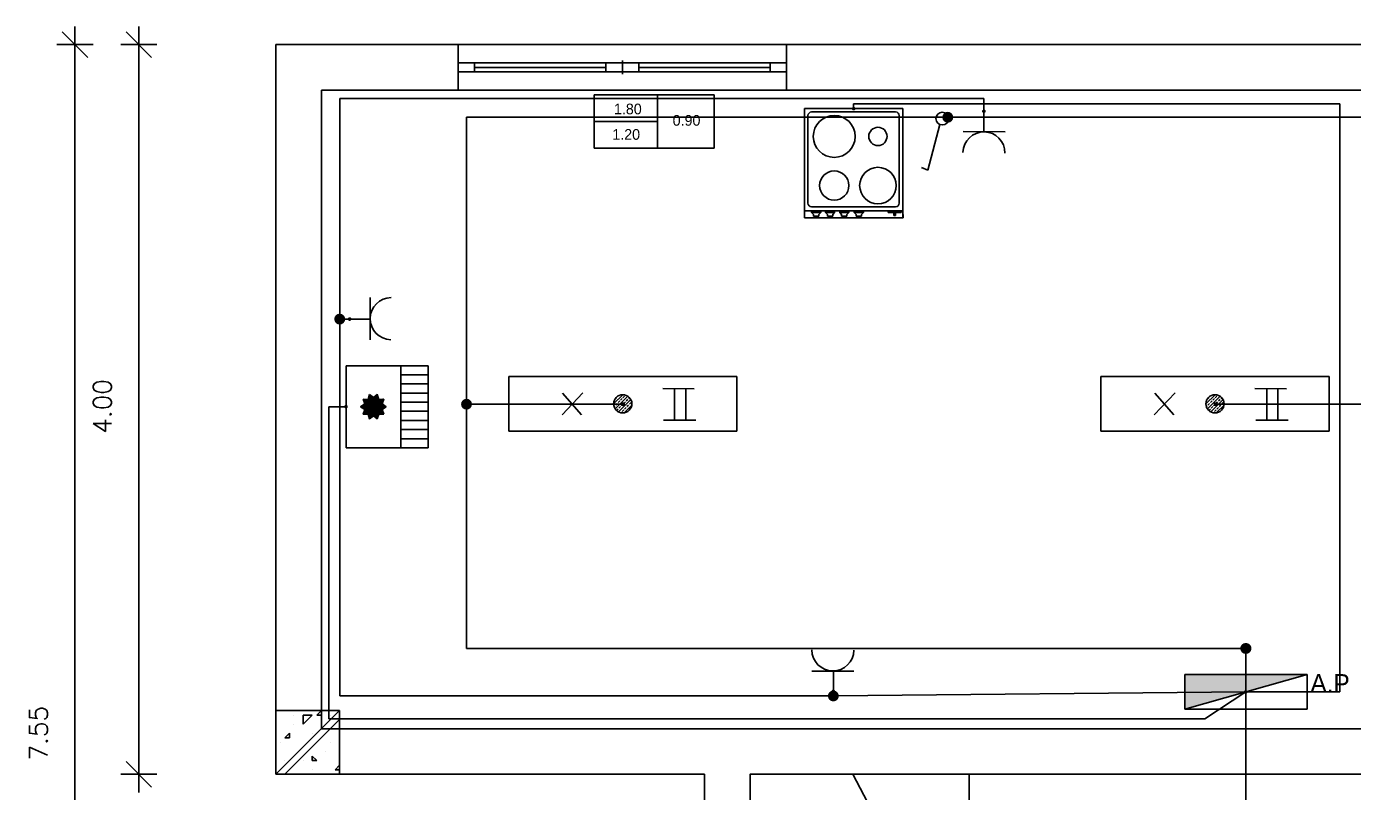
# Model space of a CAD drawing. Extents: x 48.6 to 60.5, y 8.2 to 22.6.
# Drawn here: x 48.59 to 55.86, y 12.79 to 16.98 of the extents above; entities that cross this region are included whole.
import ezdxf

# ---------------------------------------------------------------- set-up
doc = ezdxf.new("R2010")
doc.units = 0
doc.header["$MEASUREMENT"] = 0
doc.layers.get('0').update_dxf_attribs({"color": 9})
doc.layers.get('DEFPOINTS').update_dxf_attribs({"color": 9})
for name, color, linetype in [('BUILD_COLUMN_HATCHES', 9, 'Continuous'), ('BUILD_COLUMNS_2D', 9, 'Continuous'), ('BUILD_FL001_DIMENSIONS', 9, 'Continuous'), ('BUILD_FL001_OPEN_INFO', 9, 'Continuous'), ('BUILD_STAIRS_2D', 9, 'Continuous'), ('BUILD_WALLS_2D', 9, 'Continuous'), ('BUILD_WINDOWS_2D', 9, 'Continuous'), ('ENUMERATION', 7, 'Continuous'), ('HLEK-SYMBOL', 3, 'Continuous'), ('HLEK_FL001_NODES', 7, 'Continuous'), ('HLEK_FL001_PIPES1', 5, 'Continuous'), ('HLEK_FL001_SYMBOLS', 7, 'Continuous'), ('TELEIA', 1, 'Continuous'), ('TOUCH_POINTS', 1, 'Continuous')]:
    doc.layers.add(name, color=color, linetype=linetype)
doc.styles.get("Standard").update_dxf_attribs({"font": 'txt.shx'})
doc.styles.add('W4MS1', font='W4MS1.shx')
doc.styles.add('W4MS2', font='W4MS2.shx')
doc.dimstyles.new('AUTOBUILD_ORIENTATION', dxfattribs={"dimtxt": 0.1, "dimasz": 0.1, "dimexe": 0.1, "dimexo": 0.05, "dimgap": 0.2, "dimtad": 0, "dimzin": 0, "dimdsep": 46, "dimtxsty": 'Standard', "dimblk": '4MTICK', "dimblk1": '4MTICK', "dimblk2": '4MTICK', "dimsah": 1, "dimcen": 0.1, "dimse1": 1, "dimse2": 1, "dimadec": 0, "dimazin": 0, "dimtfac": 2, "dimtix": 1, "dimtmove": 2, "dimatfit": 3, "dimldrblk": '4MTICK', "dimfxl": 1, "dimtvp": 2, "dimtolj": 1, "dimtzin": 0, "dimarcsym": 0})

# ---------------------------------------------------------------- blocks, each defined once
blk = doc.blocks.new('4MTICK')
for p, q in [((0, -0.989833), (0, 0.989833)), ((-0.986855, 0), (0.992811, 0)), ((-0.699917, -0.699917), (0.699917, 0.699917))]:
    blk.add_line(p, q)
blk = doc.blocks.new('*D3')
at = {"color": 0, "linetype": 'ByBlock', "lineweight": -2}
for p, q in [((48.8554, 9.3353), (48.8554, 16.8853)), ((48.9554, 9.3353), (48.9554, 9.3353))]:
    blk.add_line(p, q, dxfattribs=at)
at = {"layer": 'DEFPOINTS', "color": 0, "linetype": 'ByBlock'}
for p in [(48.9554, 16.8853), (48.9554, 9.3353)]:
    blk.add_point(p, dxfattribs=at)
at = {"color": 0, "linetype": 'ByBlock', "lineweight": -2, "xscale": 0.1, "yscale": 0.1, "zscale": 0.1}
for p, rotation in [((48.8554, 16.8853), 90), ((48.8554, 9.3353), 270)]:
    blk.add_blockref('4MTICK', p, dxfattribs=dict(at, rotation=rotation))
at = {"color": 0, "linetype": 'ByBlock', "lineweight": -2, "insert": (48.6554, 13.1103), "char_height": 0.1, "attachment_point": 5, "rotation": 90}
blk.add_mtext('\\A1;7.55', dxfattribs=at)
blk = doc.blocks.new('2DWIND2')
at = {"layer": 'BUILD_WINDOWS_2D'}
for p, q in [((0, 0.75), (0, -0.75)), ((0.5, 0.5), (-0.5, 0.5)), ((-0.5, 0.5), (-0.5, -0.5)), ((-0.45, 0.5), (-0.45, -0.5)), ((-0.05, 0.5), (-0.05, -0.5)), ((0.05, 0.5), (0.05, -0.5)), ((0.45, 0.5), (0.45, -0.5)), ((0.5, -0.5), (0.5, 0.5)), ((-0.05, 0), (-0.45, 0)), ((0.45, 0), (0.05, 0)), ((-0.5, -0.5), (0.5, -0.5))]:
    blk.add_line(p, q, dxfattribs=at)
blk = doc.blocks.new('TPOINT')
at = {"layer": 'TOUCH_POINTS'}
for p, q in [((-0.03, 0), (0.03, 0)), ((0.021, -0.021), (-0.021, 0.021)), ((-0.021, -0.021), (0.021, 0.021)), ((0, 0.03), (0, -0.03))]:
    blk.add_line(p, q, dxfattribs=at)
blk.add_point((0, 0), dxfattribs=at)
blk = doc.blocks.new('*X56')
at = {"color": 0}
for p, q in [((8.739, 5.8045), (8.7895, 5.855)), ((8.746, 5.8292), (8.7549, 5.8381)), ((8.7473, 5.7774), (8.8166, 5.8467)), ((8.7593, 5.8425), (8.7664, 5.8496)), ((8.7637, 5.8115), (8.7725, 5.8204)), ((8.7659, 5.7607), (8.8333, 5.8281)), ((8.777, 5.8248), (8.7858, 5.8336)), ((8.7902, 5.8381), (8.7991, 5.8469)), ((8.8035, 5.8513), (8.8047, 5.8525)), ((8.8079, 5.8204), (8.8167, 5.8292)), ((8.8212, 5.8336), (8.8261, 5.8385)), ((8.7415, 5.7893), (8.746, 5.7939)), ((8.7504, 5.7983), (8.7593, 5.8071)), ((8.7555, 5.7679), (8.7637, 5.7762)), ((8.7681, 5.7806), (8.777, 5.7894)), ((8.7789, 5.756), (8.7814, 5.7585)), ((8.7814, 5.7939), (8.7902, 5.8027)), ((8.7858, 5.7629), (8.7946, 5.7718)), ((8.7946, 5.8071), (8.8035, 5.816)), ((8.7961, 5.7555), (8.8385, 5.7979)), ((8.7991, 5.7762), (8.8079, 5.785)), ((8.8123, 5.7894), (8.8212, 5.7983)), ((8.8256, 5.8027), (8.8344, 5.8115))]:
    blk.add_line(p, q, dxfattribs=at)
blk = doc.blocks.new('gJ6_a42')
at = {"linetype": 'Continuous'}
for p, q in [((-0.6269, 0.1524), (-0.6269, -0.1476)), ((0.6231, 0.1524), (-0.6269, 0.1524)), ((0.6231, -0.1476), (0.6231, 0.1524)), ((0.2171, 0.0854), (0.3891, 0.0844)), ((0.2822, 0.085), (0.2822, -0.0876)), ((0.3432, -0.0876), (0.3432, 0.0847)), ((-0.2198, 0.0617), (-0.3348, -0.0583)), ((-0.3318, 0.0607), (-0.2278, -0.0583)), ((0.2211, -0.0876), (0.3981, -0.0876)), ((-0.6269, -0.1476), (0.6231, -0.1476))]:
    blk.add_line(p, q, dxfattribs=at)
blk.add_circle((-0.0019, 0.0024), 0.05, dxfattribs=at)
blk.add_blockref('*X56', (-8.7909, -5.8026))
at = {"layer": 'TOUCH_POINTS', "xscale": 0.3, "yscale": 0.3, "zscale": 0.3}
blk.add_blockref('TPOINT', (0, 0), dxfattribs=at)
blk = doc.blocks.new('gJ6_a69')
at = {"layer": 'HLEK-SYMBOL', "color": 0, "linetype": 'Continuous'}
for p, q in [((-0.27, -0.56), (-0.27, 0)), ((-0.27, 0), (0.27, 0)), ((-0.27, 0), (0.27, 0)), ((-0.27, -0.6), (-0.27, 0)), ((0.27, 0), (0.27, -0.56)), ((0.27, 0), (0.27, -0.6)), ((-0.25, -0.518744), (-0.25, -0.038744)), ((-0.23, -0.018744), (0.23, -0.018744)), ((0.25, -0.038744), (0.25, -0.518744)), ((-0.27, -0.56), (-0.27, -0.599803)), ((0.27, -0.56), (-0.27, -0.56)), ((0.23, -0.538744), (-0.23, -0.538744)), ((-0.23, -0.56), (-0.23, -0.57)), ((-0.23, -0.56), (-0.18, -0.56)), ((-0.18, -0.57), (-0.23, -0.57)), ((-0.22, -0.58), (-0.23, -0.57)), ((-0.22, -0.59), (-0.22, -0.58)), ((-0.19, -0.58), (-0.18, -0.57)), ((-0.19, -0.59), (-0.19, -0.58)), ((-0.18, -0.56), (-0.18, -0.57)), ((-0.153869, -0.56), (-0.103869, -0.56)), ((-0.153869, -0.56), (-0.153869, -0.57)), ((-0.143869, -0.58), (-0.153869, -0.57)), ((-0.103869, -0.57), (-0.153869, -0.57)), ((-0.143869, -0.59), (-0.143869, -0.58)), ((-0.113869, -0.58), (-0.103869, -0.57)), ((-0.113869, -0.59), (-0.113869, -0.58)), ((-0.103869, -0.56), (-0.103869, -0.57)), ((-0.076424, -0.56), (-0.026424, -0.56)), ((-0.076424, -0.56), (-0.076424, -0.57)), ((-0.066424, -0.58), (-0.076424, -0.57)), ((-0.026424, -0.57), (-0.076424, -0.57)), ((-0.066424, -0.59), (-0.066424, -0.58)), ((-0.036424, -0.58), (-0.026424, -0.57)), ((-0.036424, -0.59), (-0.036424, -0.58)), ((-0.026424, -0.56), (-0.026424, -0.57)), ((0.003497, -0.56), (0.003497, -0.57)), ((0.003497, -0.56), (0.053497, -0.56)), ((0.053497, -0.57), (0.003497, -0.57)), ((0.013497, -0.58), (0.003497, -0.57)), ((0.013497, -0.59), (0.013497, -0.58)), ((0.043497, -0.58), (0.053497, -0.57)), ((0.043497, -0.59), (0.043497, -0.58)), ((0.053497, -0.56), (0.053497, -0.57)), ((0.19, -0.57), (0.19, -0.56)), ((0.19, -0.57), (0.26, -0.57)), ((0.22, -0.585554), (0.22, -0.57)), ((0.23, -0.585554), (0.23, -0.57)), ((0.26, -0.57), (0.26, -0.56)), ((0.271302, -0.599803), (0.27, -0.56)), ((-0.27, -0.599803), (0.271302, -0.599803)), ((0.27, -0.6), (-0.27, -0.6)), ((-0.22, -0.59), (-0.19, -0.59)), ((-0.143869, -0.59), (-0.113869, -0.59)), ((-0.066424, -0.59), (-0.036424, -0.59)), ((0.013497, -0.59), (0.043497, -0.59)), ((0.22, -0.585554), (0.23, -0.585554))]:
    blk.add_line(p, q, dxfattribs=at)
for centre, radius in [((-0.106072, -0.152989), 0.115), ((0.133131, -0.152989), 0.05), ((-0.106072, -0.422241), 0.08), ((0.133131, -0.422241), 0.1)]:
    blk.add_circle(centre, radius, dxfattribs=at)
for centre, start, end in [((-0.23, -0.038744), 90, 180), ((0.23, -0.038744), 0, 90), ((-0.23, -0.518744), 180, 270), ((0.23, -0.518744), 270, 0)]:
    blk.add_arc(centre, 0.02, start, end, dxfattribs=at)
at = {"layer": 'TOUCH_POINTS', "xscale": 0.3, "yscale": 0.3, "zscale": 0.3}
blk.add_blockref('TPOINT', (0, 0), dxfattribs=at)
blk = doc.blocks.new('gJ6_a1')
at = {"linetype": 'Continuous'}
for p, q in [((-0.2193, 0.2297), (-0.191, 0.2541)), ((-0.024, 0.0608), (-0.2193, 0.2297))]:
    blk.add_line(p, q, dxfattribs=at)
blk.add_circle((-0.0005, 0.0343), 0.0349, dxfattribs=at)
at = {"layer": 'TOUCH_POINTS', "xscale": 0.3, "yscale": 0.3, "zscale": 0.3}
blk.add_blockref('TPOINT', (0.0007, 0), dxfattribs=at)
blk = doc.blocks.new('gJ6_a14')
at = {"linetype": 'Continuous'}
for p, q in [((-0.1176, 0.1119), (0.113, 0.1119)), ((0, 0.1119), (0, 0))]:
    blk.add_line(p, q, dxfattribs=at)
blk.add_arc((-0.0023, 0.2279), 0.1153, 180, 358.95657, dxfattribs=at)
at = {"layer": 'TOUCH_POINTS', "xscale": 0.3, "yscale": 0.3, "zscale": 0.3}
blk.add_blockref('TPOINT', (0, 0), dxfattribs=at)
blk = doc.blocks.new('*X65')
at = {"color": 0}
for p, q in [((15.7196, 12.3071, 15), (15.778, 12.3656, 15)), ((15.7198, 12.3068, 15), (15.7782, 12.3653, 15)), ((15.72, 12.3066, 15), (15.7784, 12.365, 15)), ((15.7202, 12.3063, 15), (15.7786, 12.3647, 15)), ((15.7204, 12.306, 15), (15.7788, 12.3645, 15)), ((15.7206, 12.3058, 15), (15.779, 12.3642, 15)), ((15.7208, 12.3055, 15), (15.7792, 12.3639, 15)), ((15.721, 12.3052, 15), (15.7794, 12.3636, 15)), ((15.7212, 12.305, 15), (15.7796, 12.3633, 15)), ((15.7214, 12.3047, 15), (15.7798, 12.3631, 15)), ((15.7216, 12.3044, 15), (15.78, 12.3628, 15)), ((15.7218, 12.3042, 15), (15.7802, 12.3625, 15)), ((15.722, 12.3039, 15), (15.7803, 12.3622, 15)), ((15.7596, 12.3476, 15), (15.7779, 12.3659, 15)), ((15.7606, 12.3491, 15), (15.7777, 12.3661, 15)), ((15.7616, 12.3506, 15), (15.7775, 12.3664, 15)), ((15.7627, 12.3521, 15), (15.7773, 12.3667, 15)), ((15.7637, 12.3536, 15), (15.7771, 12.367, 15)), ((15.7648, 12.3551, 15), (15.7769, 12.3673, 15)), ((15.7658, 12.3566, 15), (15.7767, 12.3675, 15)), ((15.7668, 12.3582, 15), (15.7765, 12.3678, 15)), ((15.7679, 12.3597, 15), (15.7763, 12.3681, 15)), ((15.7689, 12.3612, 15), (15.7761, 12.3684, 15)), ((15.77, 12.3627, 15), (15.7759, 12.3687, 15)), ((15.771, 12.3642, 15), (15.7757, 12.3689, 15)), ((15.7721, 12.3657, 15), (15.7755, 12.3692, 15)), ((15.7731, 12.3672, 15), (15.7754, 12.3695, 15)), ((15.7741, 12.3687, 15), (15.7752, 12.3698, 15)), ((15.7085, 12.3215, 15), (15.7087, 12.3217, 15)), ((15.7087, 12.2783, 15), (15.7853, 12.355, 15)), ((15.7087, 12.3212, 15), (15.7094, 12.3219, 15)), ((15.7089, 12.279, 15), (15.7852, 12.3552, 15)), ((15.7089, 12.321, 15), (15.7101, 12.3221, 15)), ((15.709, 12.2782, 15), (15.7855, 12.3547, 15)), ((15.7091, 12.3207, 15), (15.7107, 12.3223, 15)), ((15.7093, 12.3204, 15), (15.7114, 12.3225, 15)), ((15.7094, 12.2781, 15), (15.7857, 12.3544, 15)), ((15.7095, 12.3202, 15), (15.7121, 12.3227, 15)), ((15.7097, 12.3199, 15), (15.7128, 12.3229, 15)), ((15.7098, 12.278, 15), (15.7859, 12.3541, 15)), ((15.7099, 12.3196, 15), (15.7134, 12.3231, 15)), ((15.7101, 12.2779, 15), (15.7861, 12.3539, 15)), ((15.7102, 12.3194, 15), (15.7141, 12.3233, 15)), ((15.7104, 12.3191, 15), (15.7148, 12.3235, 15)), ((15.7105, 12.281, 15), (15.785, 12.3555, 15)), ((15.7105, 12.2778, 15), (15.7863, 12.3536, 15)), ((15.7106, 12.3188, 15), (15.7154, 12.3237, 15)), ((15.7108, 12.3186, 15), (15.7161, 12.3239, 15)), ((15.7109, 12.2776, 15), (15.7865, 12.3533, 15)), ((15.711, 12.3183, 15), (15.7168, 12.3241, 15)), ((15.7112, 12.2775, 15), (15.7867, 12.353, 15)), ((15.7112, 12.318, 15), (15.7174, 12.3243, 15)), ((15.7114, 12.3178, 15), (15.7181, 12.3245, 15)), ((15.7116, 12.2774, 15), (15.7869, 12.3527, 15)), ((15.7116, 12.3175, 15), (15.7188, 12.3247, 15)), ((15.7118, 12.3172, 15), (15.7195, 12.3249, 15)), ((15.7119, 12.2773, 15), (15.7871, 12.3525, 15)), ((15.712, 12.2831, 15), (15.7848, 12.3558, 15)), ((15.712, 12.317, 15), (15.7201, 12.3251, 15)), ((15.7122, 12.3167, 15), (15.7208, 12.3253, 15)), ((15.7123, 12.2772, 15), (15.7873, 12.3522, 15)), ((15.7124, 12.3164, 15), (15.7215, 12.3255, 15)), ((15.7126, 12.3162, 15), (15.7221, 12.3257, 15)), ((15.7127, 12.2771, 15), (15.7875, 12.3519, 15)), ((15.7128, 12.3159, 15), (15.7228, 12.3259, 15)), ((15.713, 12.277, 15), (15.7877, 12.3516, 15)), ((15.713, 12.3156, 15), (15.7235, 12.3261, 15)), ((15.7132, 12.3154, 15), (15.7242, 12.3263, 15)), ((15.7134, 12.2769, 15), (15.7878, 12.3513, 15)), ((15.7134, 12.3151, 15), (15.7248, 12.3265, 15)), ((15.7136, 12.2851, 15), (15.7846, 12.3561, 15)), ((15.7136, 12.3148, 15), (15.7255, 12.3267, 15)), ((15.7138, 12.2768, 15), (15.788, 12.3511, 15)), ((15.7138, 12.3146, 15), (15.7262, 12.3269, 15)), ((15.714, 12.3143, 15), (15.7268, 12.3271, 15)), ((15.7141, 12.2767, 15), (15.7882, 12.3508, 15)), ((15.7142, 12.314, 15), (15.7275, 12.3273, 15)), ((15.7144, 12.3138, 15), (15.7282, 12.3275, 15)), ((15.7145, 12.2766, 15), (15.7884, 12.3505, 15)), ((15.7147, 12.3135, 15), (15.7288, 12.3277, 15)), ((15.7149, 12.2765, 15), (15.7886, 12.3502, 15)), ((15.7149, 12.3132, 15), (15.7295, 12.3279, 15)), ((15.7151, 12.2871, 15), (15.7844, 12.3564, 15)), ((15.7151, 12.313, 15), (15.7302, 12.3281, 15)), ((15.7152, 12.2764, 15), (15.7888, 12.3499, 15)), ((15.7153, 12.3127, 15), (15.7309, 12.3283, 15)), ((15.7155, 12.3124, 15), (15.7315, 12.3285, 15)), ((15.7156, 12.2762, 15), (15.789, 12.3497, 15)), ((15.7157, 12.3122, 15), (15.7322, 12.3287, 15)), ((15.7159, 12.2761, 15), (15.7892, 12.3494, 15)), ((15.7159, 12.3119, 15), (15.7329, 12.3289, 15)), ((15.7161, 12.3116, 15), (15.7335, 12.3291, 15)), ((15.7163, 12.276, 15), (15.7894, 12.3491, 15)), ((15.7163, 12.3114, 15), (15.7342, 12.3293, 15)), ((15.7165, 12.3111, 15), (15.7547, 12.3493, 15)), ((15.7166, 12.2891, 15), (15.7842, 12.3566, 15)), ((15.7167, 12.3108, 15), (15.755, 12.3492, 15)), ((15.7167, 12.2759, 15), (15.7896, 12.3488, 15)), ((15.7169, 12.3106, 15), (15.7554, 12.349, 15)), ((15.717, 12.2758, 15), (15.7898, 12.3485, 15)), ((15.7171, 12.3103, 15), (15.7557, 12.3489, 15)), ((15.7173, 12.31, 15), (15.7561, 12.3488, 15)), ((15.7174, 12.2757, 15), (15.79, 12.3483, 15)), ((15.7175, 12.3098, 15), (15.7564, 12.3487, 15)), ((15.7177, 12.3095, 15), (15.7568, 12.3485, 15)), ((15.7178, 12.2756, 15), (15.7902, 12.348, 15)), ((15.7179, 12.3092, 15), (15.7571, 12.3484, 15)), ((15.7181, 12.309, 15), (15.7575, 12.3483, 15)), ((15.7181, 12.2755, 15), (15.7903, 12.3477, 15)), ((15.7182, 12.2911, 15), (15.784, 12.3569, 15)), ((15.7183, 12.3087, 15), (15.7578, 12.3482, 15)), ((15.7185, 12.3084, 15), (15.7582, 12.348, 15)), ((15.7185, 12.2754, 15), (15.7908, 12.3477, 15)), ((15.7187, 12.3082, 15), (15.7585, 12.3479, 15)), ((15.7188, 12.2753, 15), (15.7915, 12.3479, 15)), ((15.7189, 12.3079, 15), (15.7588, 12.3478, 15)), ((15.7192, 12.2752, 15), (15.7922, 12.3482, 15)), ((15.7192, 12.3076, 15), (15.7592, 12.3477, 15)), ((15.7194, 12.3074, 15), (15.7595, 12.3476, 15)), ((15.7196, 12.2751, 15), (15.793, 12.3484, 15)), ((15.7197, 12.2931, 15), (15.7838, 12.3572, 15)), ((15.7199, 12.2749, 15), (15.7937, 12.3487, 15)), ((15.7203, 12.2748, 15), (15.7944, 12.349, 15)), ((15.7207, 12.2747, 15), (15.7951, 12.3492, 15)), ((15.721, 12.2746, 15), (15.7959, 12.3495, 15)), ((15.7213, 12.2952, 15), (15.7836, 12.3575, 15)), ((15.7214, 12.2745, 15), (15.7966, 12.3497, 15)), ((15.7218, 12.2744, 15), (15.7973, 12.35, 15)), ((15.7221, 12.2743, 15), (15.7981, 12.3502, 15)), ((15.7222, 12.3036, 15), (15.7805, 12.3619, 15)), ((15.7224, 12.3034, 15), (15.7807, 12.3617, 15)), ((15.7225, 12.2742, 15), (15.7988, 12.3505, 15)), ((15.7226, 12.3031, 15), (15.7809, 12.3614, 15)), ((15.7228, 12.3028, 15), (15.7811, 12.3611, 15)), ((15.7228, 12.2972, 15), (15.7834, 12.3578, 15)), ((15.7228, 12.2741, 15), (15.7995, 12.3508, 15)), ((15.723, 12.3026, 15), (15.7813, 12.3608, 15)), ((15.7232, 12.3023, 15), (15.7815, 12.3606, 15)), ((15.7232, 12.274, 15), (15.8002, 12.351, 15)), ((15.7234, 12.302, 15), (15.7817, 12.3603, 15)), ((15.7236, 12.2739, 15), (15.801, 12.3513, 15)), ((15.7237, 12.3018, 15), (15.7819, 12.36, 15)), ((15.7239, 12.3015, 15), (15.7821, 12.3597, 15)), ((15.7239, 12.2738, 15), (15.8017, 12.3515, 15)), ((15.7241, 12.3012, 15), (15.7823, 12.3594, 15)), ((15.7243, 12.301, 15), (15.7825, 12.3592, 15)), ((15.7243, 12.2737, 15), (15.8024, 12.3518, 15)), ((15.7244, 12.2992, 15), (15.7832, 12.358, 15)), ((15.7245, 12.3007, 15), (15.7827, 12.3589, 15)), ((15.7247, 12.3004, 15), (15.7828, 12.3586, 15)), ((15.7247, 12.2735, 15), (15.8032, 12.352, 15)), ((15.7249, 12.3002, 15), (15.783, 12.3583, 15)), ((15.725, 12.2734, 15), (15.8039, 12.3523, 15)), ((15.7254, 12.2733, 15), (15.8046, 12.3526, 15)), ((15.7258, 12.2732, 15), (15.8053, 12.3528, 15)), ((15.7261, 12.2731, 15), (15.8061, 12.3531, 15)), ((15.7265, 12.273, 15), (15.8068, 12.3533, 15)), ((15.7268, 12.2729, 15), (15.8075, 12.3536, 15)), ((15.7272, 12.2728, 15), (15.8083, 12.3538, 15)), ((15.7276, 12.2727, 15), (15.809, 12.3541, 15)), ((15.7279, 12.2726, 15), (15.8097, 12.3544, 15)), ((15.7283, 12.2725, 15), (15.8105, 12.3546, 15)), ((15.7287, 12.2724, 15), (15.8112, 12.3549, 15)), ((15.729, 12.2723, 15), (15.8119, 12.3551, 15)), ((15.7294, 12.2721, 15), (15.8126, 12.3554, 15)), ((15.7298, 12.272, 15), (15.8134, 12.3556, 15)), ((15.7301, 12.2719, 15), (15.8141, 12.3559, 15)), ((15.7305, 12.2718, 15), (15.8148, 12.3562, 15)), ((15.7308, 12.2717, 15), (15.8156, 12.3564, 15)), ((15.7312, 12.2716, 15), (15.8161, 12.3565, 15)), ((15.7316, 12.2715, 15), (15.8161, 12.3561, 15)), ((15.7319, 12.2714, 15), (15.8161, 12.3556, 15)), ((15.7323, 12.2713, 15), (15.8161, 12.3551, 15)), ((15.7327, 12.2712, 15), (15.8161, 12.3546, 15)), ((15.733, 12.2711, 15), (15.8161, 12.3541, 15)), ((15.7334, 12.271, 15), (15.8161, 12.3536, 15)), ((15.7338, 12.2708, 15), (15.8161, 12.3532, 15)), ((15.7339, 12.3563, 15), (15.7341, 12.3565, 15)), ((15.7339, 12.3558, 15), (15.7345, 12.3564, 15)), ((15.7339, 12.3554, 15), (15.7348, 12.3563, 15)), ((15.7339, 12.3549, 15), (15.7352, 12.3562, 15)), ((15.7339, 12.3544, 15), (15.7355, 12.356, 15)), ((15.7339, 12.354, 15), (15.7359, 12.3559, 15)), ((15.7339, 12.3535, 15), (15.7362, 12.3558, 15)), ((15.7339, 12.3531, 15), (15.7366, 12.3557, 15)), ((15.7339, 12.247, 15), (15.8161, 12.3292, 15)), ((15.7339, 12.2465, 15), (15.8165, 12.3291, 15)), ((15.7339, 12.246, 15), (15.8169, 12.329, 15)), ((15.7339, 12.2456, 15), (15.8172, 12.3289, 15)), ((15.7339, 12.2451, 15), (15.8176, 12.3288, 15)), ((15.7339, 12.2446, 15), (15.8179, 12.3286, 15)), ((15.7339, 12.2441, 15), (15.8183, 12.3285, 15)), ((15.7339, 12.2436, 15), (15.8187, 12.3284, 15)), ((15.734, 12.3526, 15), (15.7369, 12.3556, 15)), ((15.734, 12.3521, 15), (15.7373, 12.3554, 15)), ((15.734, 12.3517, 15), (15.7376, 12.3553, 15)), ((15.734, 12.3512, 15), (15.7379, 12.3552, 15)), ((15.734, 12.3508, 15), (15.7383, 12.3551, 15)), ((15.734, 12.3503, 15), (15.7386, 12.3549, 15)), ((15.734, 12.3498, 15), (15.739, 12.3548, 15)), ((15.734, 12.3494, 15), (15.7393, 12.3547, 15)), ((15.734, 12.2509, 15), (15.8155, 12.3324, 15)), ((15.734, 12.2504, 15), (15.8155, 12.3319, 15)), ((15.734, 12.2499, 15), (15.8155, 12.3314, 15)), ((15.734, 12.2494, 15), (15.8155, 12.3309, 15)), ((15.734, 12.2489, 15), (15.8155, 12.3304, 15)), ((15.734, 12.2485, 15), (15.8155, 12.3299, 15)), ((15.734, 12.248, 15), (15.8155, 12.3295, 15)), ((15.734, 12.2475, 15), (15.8158, 12.3293, 15)), ((15.7341, 12.3489, 15), (15.7397, 12.3546, 15)), ((15.7341, 12.3485, 15), (15.74, 12.3544, 15)), ((15.7341, 12.348, 15), (15.7404, 12.3543, 15)), ((15.7341, 12.3476, 15), (15.7407, 12.3542, 15)), ((15.7341, 12.3471, 15), (15.7411, 12.3541, 15)), ((15.7341, 12.3466, 15), (15.7414, 12.354, 15)), ((15.7341, 12.3462, 15), (15.7418, 12.3538, 15)), ((15.7341, 12.3457, 15), (15.7421, 12.3537, 15)), ((15.7341, 12.3453, 15), (15.7425, 12.3536, 15)), ((15.7341, 12.2707, 15), (15.816, 12.3527, 15)), ((15.7341, 12.2547, 15), (15.8156, 12.3362, 15)), ((15.7341, 12.2543, 15), (15.8156, 12.3357, 15)), ((15.7341, 12.2538, 15), (15.8156, 12.3353, 15)), ((15.7341, 12.2533, 15), (15.8156, 12.3348, 15)), ((15.7341, 12.2528, 15), (15.8156, 12.3343, 15)), ((15.7341, 12.2523, 15), (15.8156, 12.3338, 15)), ((15.7341, 12.2518, 15), (15.8156, 12.3333, 15)), ((15.7341, 12.2514, 15), (15.8155, 12.3328, 15)), ((15.7342, 12.3448, 15), (15.7428, 12.3535, 15)), ((15.7342, 12.3443, 15), (15.7432, 12.3533, 15)), ((15.7342, 12.3439, 15), (15.7435, 12.3532, 15)), ((15.7342, 12.3434, 15), (15.7439, 12.3531, 15)), ((15.7342, 12.343, 15), (15.7442, 12.353, 15)), ((15.7342, 12.3425, 15), (15.7446, 12.3528, 15)), ((15.7342, 12.342, 15), (15.7449, 12.3527, 15)), ((15.7342, 12.3416, 15), (15.7453, 12.3526, 15)), ((15.7342, 12.2586, 15), (15.8157, 12.3401, 15)), ((15.7342, 12.2581, 15), (15.8157, 12.3396, 15)), ((15.7342, 12.2576, 15), (15.8157, 12.3391, 15)), ((15.7342, 12.2572, 15), (15.8157, 12.3386, 15)), ((15.7342, 12.2567, 15), (15.8157, 12.3382, 15)), ((15.7342, 12.2562, 15), (15.8157, 12.3377, 15)), ((15.7342, 12.2557, 15), (15.8156, 12.3372, 15)), ((15.7342, 12.2552, 15), (15.8156, 12.3367, 15)), ((15.7342, 12.2435, 15), (15.819, 12.3283, 15)), ((15.7343, 12.3411, 15), (15.7456, 12.3525, 15)), ((15.7343, 12.3407, 15), (15.746, 12.3524, 15)), ((15.7343, 12.3402, 15), (15.7463, 12.3522, 15)), ((15.7343, 12.3397, 15), (15.7467, 12.3521, 15)), ((15.7343, 12.3393, 15), (15.747, 12.352, 15)), ((15.7343, 12.3388, 15), (15.7474, 12.3519, 15)), ((15.7343, 12.3384, 15), (15.7477, 12.3517, 15)), ((15.7343, 12.3379, 15), (15.7481, 12.3516, 15)), ((15.7343, 12.3374, 15), (15.7484, 12.3515, 15)), ((15.7343, 12.2625, 15), (15.8158, 12.344, 15)), ((15.7343, 12.262, 15), (15.8158, 12.3435, 15)), ((15.7343, 12.2615, 15), (15.8158, 12.343, 15)), ((15.7343, 12.261, 15), (15.8158, 12.3425, 15)), ((15.7343, 12.2605, 15), (15.8158, 12.342, 15)), ((15.7343, 12.2601, 15), (15.8158, 12.3415, 15)), ((15.7343, 12.2596, 15), (15.8157, 12.3411, 15)), ((15.7343, 12.2591, 15), (15.8157, 12.3406, 15)), ((15.7344, 12.337, 15), (15.7487, 12.3514, 15)), ((15.7344, 12.3365, 15), (15.7491, 12.3512, 15)), ((15.7344, 12.3361, 15), (15.7494, 12.3511, 15)), ((15.7344, 12.3356, 15), (15.7498, 12.351, 15)), ((15.7344, 12.3351, 15), (15.7501, 12.3509, 15)), ((15.7344, 12.3347, 15), (15.7505, 12.3508, 15)), ((15.7344, 12.3342, 15), (15.7508, 12.3506, 15)), ((15.7344, 12.3338, 15), (15.7512, 12.3505, 15)), ((15.7344, 12.3333, 15), (15.7515, 12.3504, 15)), ((15.7344, 12.2664, 15), (15.8159, 12.3478, 15)), ((15.7344, 12.2659, 15), (15.8159, 12.3473, 15)), ((15.7344, 12.2654, 15), (15.8159, 12.3469, 15)), ((15.7344, 12.2649, 15), (15.8159, 12.3464, 15)), ((15.7344, 12.2644, 15), (15.8159, 12.3459, 15)), ((15.7344, 12.2639, 15), (15.8159, 12.3454, 15)), ((15.7344, 12.2634, 15), (15.8158, 12.3449, 15)), ((15.7344, 12.263, 15), (15.8158, 12.3444, 15)), ((15.7345, 12.2706, 15), (15.816, 12.3522, 15)), ((15.7345, 12.2702, 15), (15.816, 12.3517, 15)), ((15.7345, 12.2697, 15), (15.816, 12.3512, 15)), ((15.7345, 12.2693, 15), (15.816, 12.3507, 15)), ((15.7345, 12.2688, 15), (15.816, 12.3503, 15)), ((15.7345, 12.3328, 15), (15.7519, 12.3503, 15)), ((15.7345, 12.3324, 15), (15.7522, 12.3501, 15)), ((15.7345, 12.3319, 15), (15.7526, 12.35, 15)), ((15.7345, 12.3315, 15), (15.7529, 12.3499, 15)), ((15.7345, 12.2683, 15), (15.816, 12.3498, 15)), ((15.7345, 12.331, 15), (15.7533, 12.3498, 15)), ((15.7345, 12.3305, 15), (15.7536, 12.3496, 15)), ((15.7345, 12.3301, 15), (15.754, 12.3495, 15)), ((15.7345, 12.3296, 15), (15.7543, 12.3494, 15)), ((15.7345, 12.2678, 15), (15.816, 12.3493, 15)), ((15.7345, 12.2673, 15), (15.8159, 12.3488, 15)), ((15.7345, 12.2668, 15), (15.8159, 12.3483, 15)), ((15.7349, 12.2438, 15), (15.8194, 12.3282, 15)), ((15.7357, 12.244, 15), (15.8198, 12.3281, 15)), ((15.7364, 12.2443, 15), (15.8201, 12.328, 15)), ((15.7371, 12.2445, 15), (15.8205, 12.3279, 15)), ((15.7379, 12.2448, 15), (15.8209, 12.3278, 15)), ((15.7386, 12.245, 15), (15.8212, 12.3277, 15)), ((15.7393, 12.2453, 15), (15.8216, 12.3276, 15)), ((15.74, 12.2456, 15), (15.8219, 12.3275, 15)), ((15.7408, 12.2458, 15), (15.8223, 12.3274, 15)), ((15.7415, 12.2461, 15), (15.8227, 12.3272, 15)), ((15.7422, 12.2463, 15), (15.823, 12.3271, 15)), ((15.743, 12.2466, 15), (15.8234, 12.327, 15)), ((15.7437, 12.2468, 15), (15.8238, 12.3269, 15)), ((15.7444, 12.2471, 15), (15.8241, 12.3268, 15)), ((15.7451, 12.2474, 15), (15.8245, 12.3267, 15)), ((15.7459, 12.2476, 15), (15.8249, 12.3266, 15)), ((15.7466, 12.2479, 15), (15.8252, 12.3265, 15)), ((15.7473, 12.2481, 15), (15.8256, 12.3264, 15)), ((15.7481, 12.2484, 15), (15.8259, 12.3263, 15)), ((15.7488, 12.2486, 15), (15.8263, 12.3262, 15)), ((15.7495, 12.2489, 15), (15.8267, 12.3261, 15)), ((15.7502, 12.2492, 15), (15.827, 12.3259, 15)), ((15.751, 12.2494, 15), (15.8274, 12.3258, 15)), ((15.7517, 12.2497, 15), (15.8278, 12.3257, 15)), ((15.7524, 12.2499, 15), (15.8281, 12.3256, 15)), ((15.7532, 12.2502, 15), (15.8285, 12.3255, 15)), ((15.7539, 12.2504, 15), (15.8289, 12.3254, 15)), ((15.7546, 12.2507, 15), (15.8292, 12.3253, 15)), ((15.7553, 12.251, 15), (15.8296, 12.3252, 15)), ((15.7561, 12.2512, 15), (15.8299, 12.3251, 15)), ((15.7568, 12.2515, 15), (15.8303, 12.325, 15)), ((15.7575, 12.2517, 15), (15.8307, 12.3249, 15)), ((15.7583, 12.252, 15), (15.831, 12.3248, 15)), ((15.759, 12.2523, 15), (15.8314, 12.3247, 15)), ((15.7596, 12.2524, 15), (15.8318, 12.3245, 15)), ((15.7598, 12.2521, 15), (15.8321, 12.3244, 15)), ((15.76, 12.2518, 15), (15.8325, 12.3243, 15)), ((15.7602, 12.2515, 15), (15.8329, 12.3242, 15)), ((15.7604, 12.2513, 15), (15.8332, 12.3241, 15)), ((15.7606, 12.251, 15), (15.8336, 12.324, 15)), ((15.7607, 12.2507, 15), (15.8339, 12.3239, 15)), ((15.7609, 12.2504, 15), (15.8343, 12.3238, 15)), ((15.7611, 12.2501, 15), (15.8347, 12.3237, 15)), ((15.7613, 12.2499, 15), (15.835, 12.3236, 15)), ((15.7615, 12.2496, 15), (15.8354, 12.3235, 15)), ((15.7617, 12.2493, 15), (15.8358, 12.3234, 15)), ((15.7619, 12.249, 15), (15.8361, 12.3233, 15)), ((15.7621, 12.2488, 15), (15.8365, 12.3231, 15)), ((15.7623, 12.2485, 15), (15.8368, 12.323, 15)), ((15.7625, 12.2482, 15), (15.8372, 12.3229, 15)), ((15.7627, 12.2479, 15), (15.8376, 12.3228, 15)), ((15.7629, 12.2476, 15), (15.8379, 12.3227, 15)), ((15.7631, 12.2474, 15), (15.8383, 12.3226, 15)), ((15.7632, 12.2471, 15), (15.8387, 12.3225, 15)), ((15.7634, 12.2468, 15), (15.839, 12.3224, 15)), ((15.7636, 12.2465, 15), (15.8394, 12.3223, 15)), ((15.7638, 12.2462, 15), (15.8398, 12.3222, 15)), ((15.764, 12.246, 15), (15.8401, 12.3221, 15)), ((15.7642, 12.2457, 15), (15.8405, 12.322, 15)), ((15.7644, 12.2454, 15), (15.8408, 12.3218, 15)), ((15.7646, 12.2451, 15), (15.8412, 12.3217, 15)), ((15.765, 12.2446, 15), (15.84, 12.3196, 15)), ((15.7652, 12.2443, 15), (15.8385, 12.3176, 15)), ((15.7654, 12.244, 15), (15.8369, 12.3156, 15)), ((15.7656, 12.2437, 15), (15.8354, 12.3136, 15)), ((15.7657, 12.2434, 15), (15.8339, 12.3116, 15)), ((15.7659, 12.2432, 15), (15.8323, 12.3095, 15)), ((15.7661, 12.2429, 15), (15.8308, 12.3075, 15)), ((15.7663, 12.2426, 15), (15.8292, 12.3055, 15)), ((15.7665, 12.2423, 15), (15.8277, 12.3035, 15)), ((15.7667, 12.242, 15), (15.8261, 12.3015, 15)), ((15.7669, 12.2418, 15), (15.8251, 12.2999, 15)), ((15.7671, 12.2415, 15), (15.8253, 12.2997, 15)), ((15.7673, 12.2412, 15), (15.8255, 12.2994, 15)), ((15.7675, 12.2409, 15), (15.8257, 12.2991, 15)), ((15.7677, 12.2407, 15), (15.8259, 12.2989, 15)), ((15.7679, 12.2404, 15), (15.8261, 12.2986, 15)), ((15.7681, 12.2401, 15), (15.8263, 12.2983, 15)), ((15.7682, 12.2398, 15), (15.8265, 12.2981, 15)), ((15.7684, 12.2395, 15), (15.8267, 12.2978, 15)), ((15.7686, 12.2393, 15), (15.8269, 12.2975, 15)), ((15.7688, 12.239, 15), (15.8271, 12.2973, 15)), ((15.769, 12.2387, 15), (15.8273, 12.297, 15)), ((15.7692, 12.2384, 15), (15.8275, 12.2967, 15)), ((15.7694, 12.2381, 15), (15.8277, 12.2965, 15)), ((15.7696, 12.2379, 15), (15.8279, 12.2962, 15)), ((15.7698, 12.2376, 15), (15.8281, 12.2959, 15)), ((15.77, 12.2373, 15), (15.8283, 12.2957, 15)), ((15.7702, 12.237, 15), (15.8285, 12.2954, 15)), ((15.7704, 12.2367, 15), (15.8287, 12.2951, 15)), ((15.7705, 12.2365, 15), (15.8289, 12.2949, 15)), ((15.7707, 12.2362, 15), (15.8291, 12.2946, 15)), ((15.7709, 12.2359, 15), (15.8293, 12.2943, 15)), ((15.7711, 12.2356, 15), (15.8296, 12.2941, 15)), ((15.7713, 12.2353, 15), (15.8298, 12.2938, 15)), ((15.7715, 12.2351, 15), (15.83, 12.2935, 15)), ((15.7717, 12.2348, 15), (15.8302, 12.2933, 15)), ((15.7719, 12.2345, 15), (15.8304, 12.293, 15)), ((15.7721, 12.2342, 15), (15.8306, 12.2927, 15)), ((15.7907, 12.2524, 15), (15.8308, 12.2925, 15)), ((15.791, 12.2522, 15), (15.831, 12.2922, 15)), ((15.7914, 12.2521, 15), (15.8312, 12.2919, 15)), ((15.7917, 12.252, 15), (15.8314, 12.2917, 15)), ((15.7921, 12.2519, 15), (15.8316, 12.2914, 15)), ((15.7924, 12.2517, 15), (15.8318, 12.2911, 15)), ((15.7928, 12.2516, 15), (15.832, 12.2909, 15)), ((15.7931, 12.2515, 15), (15.8322, 12.2906, 15)), ((15.7935, 12.2514, 15), (15.8324, 12.2903, 15)), ((15.7938, 12.2513, 15), (15.8326, 12.2901, 15)), ((15.7942, 12.2511, 15), (15.8328, 12.2898, 15)), ((15.7945, 12.251, 15), (15.833, 12.2895, 15)), ((15.7723, 12.234, 15), (15.7897, 12.2514, 15)), ((15.7725, 12.2337, 15), (15.7887, 12.2499, 15)), ((15.7727, 12.2334, 15), (15.7877, 12.2484, 15)), ((15.7729, 12.2331, 15), (15.7866, 12.2469, 15)), ((15.773, 12.2328, 15), (15.7856, 12.2454, 15)), ((15.7732, 12.2326, 15), (15.7845, 12.2438, 15)), ((15.7734, 12.2323, 15), (15.7835, 12.2423, 15)), ((15.7736, 12.232, 15), (15.7824, 12.2408, 15)), ((15.7738, 12.2317, 15), (15.7814, 12.2393, 15)), ((15.774, 12.2314, 15), (15.7804, 12.2378, 15)), ((15.7742, 12.2312, 15), (15.7793, 12.2363, 15)), ((15.7744, 12.2309, 15), (15.7783, 12.2348, 15)), ((15.7746, 12.2306, 15), (15.7772, 12.2333, 15)), ((15.7748, 12.2303, 15), (15.7762, 12.2317, 15)), ((15.775, 12.23, 15), (15.7752, 12.2302, 15)), ((15.7949, 12.2509, 15), (15.8332, 12.2893, 15)), ((15.7952, 12.2508, 15), (15.8334, 12.289, 15)), ((15.7956, 12.2506, 15), (15.8155, 12.2705, 15)), ((15.7959, 12.2505, 15), (15.8155, 12.2701, 15)), ((15.7963, 12.2504, 15), (15.8155, 12.2696, 15)), ((15.7966, 12.2503, 15), (15.8155, 12.2691, 15)), ((15.797, 12.2501, 15), (15.8155, 12.2687, 15)), ((15.7973, 12.25, 15), (15.8155, 12.2682, 15)), ((15.7977, 12.2499, 15), (15.8155, 12.2678, 15)), ((15.798, 12.2498, 15), (15.8155, 12.2673, 15)), ((15.7984, 12.2497, 15), (15.8155, 12.2668, 15)), ((15.7987, 12.2495, 15), (15.8156, 12.2664, 15)), ((15.799, 12.2494, 15), (15.8156, 12.2659, 15)), ((15.7994, 12.2493, 15), (15.8156, 12.2655, 15)), ((15.7997, 12.2492, 15), (15.8156, 12.265, 15)), ((15.8001, 12.249, 15), (15.8156, 12.2646, 15)), ((15.8004, 12.2489, 15), (15.8156, 12.2641, 15)), ((15.8008, 12.2488, 15), (15.8156, 12.2636, 15)), ((15.8011, 12.2487, 15), (15.8156, 12.2632, 15)), ((15.8015, 12.2485, 15), (15.8157, 12.2627, 15)), ((15.8018, 12.2484, 15), (15.8157, 12.2623, 15)), ((15.8022, 12.2483, 15), (15.8157, 12.2618, 15)), ((15.8025, 12.2482, 15), (15.8157, 12.2613, 15)), ((15.8029, 12.2481, 15), (15.8157, 12.2609, 15)), ((15.8032, 12.2479, 15), (15.8157, 12.2604, 15)), ((15.8036, 12.2478, 15), (15.8157, 12.26, 15)), ((15.8039, 12.2477, 15), (15.8157, 12.2595, 15)), ((15.8043, 12.2476, 15), (15.8157, 12.259, 15)), ((15.8046, 12.2474, 15), (15.8158, 12.2586, 15)), ((15.805, 12.2473, 15), (15.8158, 12.2581, 15)), ((15.8053, 12.2472, 15), (15.8158, 12.2577, 15)), ((15.8057, 12.2471, 15), (15.8158, 12.2572, 15)), ((15.806, 12.2469, 15), (15.8158, 12.2567, 15)), ((15.8064, 12.2468, 15), (15.8158, 12.2563, 15)), ((15.8067, 12.2467, 15), (15.8158, 12.2558, 15)), ((15.8071, 12.2466, 15), (15.8158, 12.2554, 15)), ((15.8074, 12.2465, 15), (15.8159, 12.2549, 15)), ((15.8078, 12.2463, 15), (15.8159, 12.2544, 15)), ((15.8081, 12.2462, 15), (15.8159, 12.254, 15)), ((15.8085, 12.2461, 15), (15.8159, 12.2535, 15)), ((15.8088, 12.246, 15), (15.8159, 12.2531, 15)), ((15.8092, 12.2458, 15), (15.8159, 12.2526, 15)), ((15.8095, 12.2457, 15), (15.8159, 12.2521, 15)), ((15.8098, 12.2456, 15), (15.8159, 12.2517, 15)), ((15.8102, 12.2455, 15), (15.8159, 12.2512, 15)), ((15.8105, 12.2453, 15), (15.816, 12.2508, 15)), ((15.8109, 12.2452, 15), (15.816, 12.2503, 15)), ((15.8112, 12.2451, 15), (15.816, 12.2498, 15)), ((15.8116, 12.245, 15), (15.816, 12.2494, 15)), ((15.8119, 12.2449, 15), (15.816, 12.2489, 15)), ((15.8123, 12.2447, 15), (15.816, 12.2485, 15)), ((15.8126, 12.2446, 15), (15.816, 12.248, 15)), ((15.813, 12.2445, 15), (15.816, 12.2475, 15)), ((15.8133, 12.2444, 15), (15.8161, 12.2471, 15)), ((15.8137, 12.2442, 15), (15.8161, 12.2466, 15)), ((15.814, 12.2441, 15), (15.8161, 12.2462, 15)), ((15.8144, 12.244, 15), (15.8161, 12.2457, 15)), ((15.8147, 12.2439, 15), (15.8161, 12.2452, 15)), ((15.8151, 12.2437, 15), (15.8161, 12.2448, 15)), ((15.8154, 12.2436, 15), (15.8161, 12.2443, 15)), ((15.8156, 12.2706, 15), (15.8336, 12.2887, 15)), ((15.8158, 12.2435, 15), (15.8161, 12.2439, 15)), ((15.8161, 12.2434, 15), (15.8161, 12.2434, 15)), ((15.8162, 12.2708, 15), (15.8338, 12.2885, 15)), ((15.8169, 12.271, 15), (15.8341, 12.2882, 15)), ((15.8176, 12.2712, 15), (15.8343, 12.2879, 15)), ((15.8183, 12.2714, 15), (15.8345, 12.2877, 15)), ((15.8189, 12.2716, 15), (15.8347, 12.2874, 15)), ((15.8196, 12.2718, 15), (15.8349, 12.2871, 15)), ((15.8203, 12.272, 15), (15.8351, 12.2868, 15)), ((15.8209, 12.2722, 15), (15.8353, 12.2866, 15)), ((15.8216, 12.2724, 15), (15.8355, 12.2863, 15)), ((15.8223, 12.2726, 15), (15.8357, 12.286, 15)), ((15.8229, 12.2728, 15), (15.8359, 12.2858, 15)), ((15.8236, 12.273, 15), (15.8361, 12.2855, 15)), ((15.8243, 12.2732, 15), (15.8363, 12.2852, 15)), ((15.825, 12.2734, 15), (15.8365, 12.285, 15)), ((15.8256, 12.2736, 15), (15.8367, 12.2847, 15)), ((15.8263, 12.2738, 15), (15.8369, 12.2844, 15)), ((15.827, 12.274, 15), (15.8371, 12.2842, 15)), ((15.8276, 12.2742, 15), (15.8373, 12.2839, 15)), ((15.8283, 12.2744, 15), (15.8375, 12.2836, 15)), ((15.829, 12.2746, 15), (15.8377, 12.2834, 15)), ((15.8297, 12.2748, 15), (15.8379, 12.2831, 15)), ((15.8303, 12.275, 15), (15.8381, 12.2828, 15)), ((15.831, 12.2752, 15), (15.8383, 12.2826, 15)), ((15.8317, 12.2754, 15), (15.8386, 12.2823, 15)), ((15.8323, 12.2756, 15), (15.8388, 12.282, 15)), ((15.833, 12.2758, 15), (15.839, 12.2818, 15)), ((15.8337, 12.276, 15), (15.8392, 12.2815, 15)), ((15.8343, 12.2762, 15), (15.8394, 12.2812, 15)), ((15.835, 12.2764, 15), (15.8396, 12.281, 15)), ((15.8357, 12.2766, 15), (15.8398, 12.2807, 15)), ((15.8364, 12.2768, 15), (15.84, 12.2804, 15)), ((15.837, 12.277, 15), (15.8402, 12.2802, 15)), ((15.8377, 12.2772, 15), (15.8404, 12.2799, 15)), ((15.8384, 12.2774, 15), (15.8406, 12.2796, 15)), ((15.839, 12.2776, 15), (15.8408, 12.2794, 15)), ((15.8397, 12.2778, 15), (15.841, 12.2791, 15)), ((15.8404, 12.278, 15), (15.8412, 12.2788, 15)), ((15.8411, 12.2782, 15), (15.8414, 12.2786, 15))]:
    blk.add_line(p, q, dxfattribs=at)
blk = doc.blocks.new('gJ6_a61')
at = {"linetype": 'Continuous'}
for p, q in [((0.225, 0.45), (-0.225, 0.45)), ((-0.225, 0.45), (-0.225, 0)), ((0.225, 0), (0.225, 0.45)), ((-0.225, 0), (0.225, 0))]:
    blk.add_line(p, q, dxfattribs=at)
for p, q in [((-0.175, 0.3), (-0.175, 0.45)), ((-0.125, 0.3), (-0.125, 0.45)), ((-0.075, 0.3), (-0.075, 0.45)), ((-0.025, 0.3), (-0.025, 0.45)), ((0.025, 0.3), (0.025, 0.45)), ((0.075, 0.3), (0.075, 0.45)), ((0.125, 0.3), (0.125, 0.45)), ((0.175, 0.3), (0.175, 0.45)), ((0.225, 0.3), (-0.225, 0.3)), ((0, 0.22), (-0.0155, 0.1976)), ((0.0155, 0.1976), (0, 0.22)), ((-0.0405, 0.1794), (-0.0666, 0.1716)), ((-0.0666, 0.1716), (-0.05, 0.15)), ((-0.05, 0.15), (-0.0666, 0.1284)), ((-0.0411, 0.2066), (-0.0405, 0.1794)), ((-0.0155, 0.1976), (-0.0411, 0.2066)), ((0.0411, 0.2066), (0.0155, 0.1976)), ((0.0405, 0.1794), (0.0411, 0.2066)), ((0.0666, 0.1716), (0.0405, 0.1794)), ((0.05, 0.15), (0.0666, 0.1716)), ((0.0666, 0.1284), (0.05, 0.15)), ((-0.0666, 0.1284), (-0.0405, 0.1206)), ((-0.0405, 0.1206), (-0.0411, 0.0934)), ((-0.0411, 0.0934), (-0.0155, 0.1024)), ((0, 0.08), (-0.0155, 0.1024)), ((0, 0.08), (0.0155, 0.1024)), ((0.0155, 0.1024), (0.0411, 0.0934)), ((0.0405, 0.1206), (0.0666, 0.1284)), ((0.0411, 0.0934), (0.0405, 0.1206))]:
    blk.add_line(p, q)
blk.add_blockref('*X65', (-15.775, -12.15, -15))
at = {"layer": 'TOUCH_POINTS', "color": 8, "xscale": 0.3, "yscale": 0.3, "zscale": 0.3}
blk.add_blockref('TPOINT', (0, 0), dxfattribs=at)
at = {"style": 'W4MS2', "width": 0.7, "flags": 8}
blk.add_attdef('NODE_NUMBER', (0, 0), '', height=0.05, dxfattribs=at)
blk = doc.blocks.new('gJ6_a28')
at = {"layer": 'HLEK-SYMBOL', "color": 0, "linetype": 'Continuous'}
for p, q in [((-0.67, 0), (-0.67, 0.19)), ((-0.67, 0.19), (0, 0.19)), ((-0.67, 0), (0, 0.19)), ((0, 0.19), (0, 0)), ((-0.67, 0), (0, 0))]:
    blk.add_line(p, q, dxfattribs=at)
at = {"layer": 'HLEK-SYMBOL', "color": 0}
blk.add_solid([(-0.67, 0.19), (0, 0.19), (-0.67, 0)], dxfattribs=at)
at = {"layer": 'TOUCH_POINTS', "xscale": 0.3, "yscale": 0.3, "zscale": 0.3}
blk.add_blockref('TPOINT', (-0.3367, 0.0939), dxfattribs=at)
at = {"layer": 'HLEK-SYMBOL', "color": 0, "style": 'W4MS2', "flags": 8}
blk.add_attdef('NODE_NUMBER', (0.018, 0.0914), '', height=0.1, dxfattribs=at)
blk.add_attdef('NODE_NUMBER', (0.018, 0.0914), '', height=0.1, dxfattribs=at)
blk = doc.blocks.new('nodedot')
at = {"layer": 'TELEIA'}
h = blk.add_hatch(color=0, dxfattribs=at)
edge = h.paths.add_edge_path()
edge.add_arc((0, 0), 0.03, 0, 360)
blk.add_point((0, 0))
at = {"style": 'W4MS2'}
blk.add_attdef('NODE_NUMBER', (0.0381, 0.016), '', height=0.1, dxfattribs=at)

msp = doc.modelspace()

# ---------------------------------------------------------------- linework, layer by layer
at = {"layer": 'BUILD_COLUMN_HATCHES', "color": 9}
for p, q in [((49.9554, 12.8853, -3), (50.3054, 13.2353, -3)), ((50.1804, 13.2103, -3), (50.2054, 13.2353, -3)), ((50.2054, 13.2103, -3), (50.2054, 13.2353, -3)), ((50.0054, 12.8853, -3), (50.3054, 13.1853, -3)), ((50.0554, 13.2103, -3), (50.0554, 13.2103, -3)), ((50.1054, 13.1603, -3), (50.1554, 13.2103, -3)), ((50.1054, 13.2103, -3), (50.1054, 13.1603, -3)), ((50.1054, 13.2103, -3), (50.1554, 13.2103, -3)), ((50.2054, 13.2103, -3), (50.1804, 13.2103, -3)), ((50.2554, 13.2103, -3), (50.2554, 13.2103, -3)), ((50.0054, 13.0853, -3), (50.0304, 13.1103, -3)), ((50.0304, 13.0853, -3), (50.0304, 13.1103, -3)), ((50.0554, 13.1603, -3), (50.0554, 13.1603, -3)), ((50.1554, 13.1103, -3), (50.1554, 13.1103, -3)), ((49.9804, 13.0603, -3), (49.9804, 13.0603, -3)), ((50.0304, 13.0853, -3), (50.0054, 13.0853, -3)), ((50.2554, 13.0603, -3), (50.2554, 13.0603, -3)), ((50.0054, 12.9603, -3), (50.0054, 12.9603, -3)), ((50.1054, 12.9603, -3), (50.1054, 12.9603, -3)), ((50.1804, 12.9603, -3), (50.1554, 12.9853, -3)), ((50.1554, 12.9603, -3), (50.1554, 12.9853, -3)), ((50.1554, 12.9603, -3), (50.1804, 12.9603, -3)), ((50.2304, 13.0103, -3), (50.2304, 13.0103, -3)), ((49.9554, 12.9103, -3), (49.9554, 12.9103, -3)), ((50.1554, 12.9103, -3), (50.1554, 12.9103, -3)), ((50.2804, 12.9103, -3), (50.3054, 12.9353, -3)), ((50.2804, 12.9103, -3), (50.3054, 12.9103, -3))]:
    msp.add_line(p, q, dxfattribs=at)
at = {"layer": 'BUILD_COLUMNS_2D', "color": 9}
for p, q in [((49.9554, 13.2353, -3), (49.9554, 12.8853, -3)), ((50.3054, 13.2353, -3), (49.9554, 13.2353, -3)), ((50.3054, 12.8853, -3), (50.3054, 13.2353, -3)), ((49.9554, 12.8853, -3), (50.3054, 12.8853, -3))]:
    msp.add_line(p, q, dxfattribs=at)
at = {"layer": 'BUILD_FL001_DIMENSIONS', "color": 9}
for p, q in [((49.2754, 16.8153, -3), (49.1355, 16.9553, -3)), ((49.2054, 16.7866, -3), (49.2054, 16.9846, -3)), ((49.3044, 16.8853, -3), (49.1065, 16.8853, -3)), ((49.2754, 12.8153, -3), (49.1355, 12.9553, -3)), ((49.1355, 12.9553, -3), (49.2754, 12.8153, -3)), ((49.2054, 12.7866, -3), (49.2054, 12.9846, -3)), ((49.2054, 12.984, -3), (49.2054, 12.786, -3)), ((49.3044, 12.8853, -3), (49.1065, 12.8853, -3)), ((49.1065, 12.8853, -3), (49.3044, 12.8853, -3))]:
    msp.add_line(p, q, dxfattribs=at)
at = {"layer": 'BUILD_FL001_DIMENSIONS', "color": 9, "linetype": 'Continuous'}
msp.add_line((49.2054, 12.9853, -3), (49.2054, 16.7853, -3), dxfattribs=at)
at = {"layer": 'BUILD_FL001_OPEN_INFO', "color": 9}
for p, q in [((52.0483, 16.6101, -3), (51.6997, 16.6101, -3)), ((51.6997, 16.3176, -3), (51.6997, 16.6101, -3)), ((52.0483, 16.6101, -3), (52.0483, 16.3176, -3)), ((52.0483, 16.6101, -3), (52.3585, 16.6101, -3)), ((52.3585, 16.3176, -3), (52.3585, 16.6101, -3)), ((52.0483, 16.4639, -3), (51.6997, 16.4639, -3)), ((51.6997, 16.3176, -3), (52.0483, 16.3176, -3)), ((52.3585, 16.3176, -3), (52.0483, 16.3176, -3))]:
    msp.add_line(p, q, dxfattribs=at)
at = {"layer": 'BUILD_STAIRS_2D', "color": 9}
for p, q in [((53.1187, 12.8853, -3), (53.7469, 11.6953, -3)), ((53.7554, 12.8853, -3), (53.7554, 11.6953, -3))]:
    msp.add_line(p, q, dxfattribs=at)
at = {"layer": 'BUILD_STAIRS_2D', "color": 9, "elevation": -3}
msp.add_lwpolyline([(55.0554, 11.6853), (55.0554, 9.5853), (52.5554, 9.5853), (52.5554, 12.8853), (53.7554, 12.8853)], dxfattribs=at)
at = {"layer": 'BUILD_WALLS_2D', "color": 9}
for p, q in [((49.9554, 16.8853, -3), (49.9554, 16.6353, -3)), ((50.2054, 16.8853, -3), (49.9554, 16.8853, -3)), ((50.2054, 16.8853, -3), (50.9554, 16.8853, -3)), ((50.9554, 16.8853, -3), (50.9554, 16.6353, -3)), ((52.7554, 16.8853, -3), (56.7054, 16.8853, -3)), ((52.7554, 16.8853, -3), (52.7554, 16.6353, -3)), ((49.9554, 13.1353, -3), (49.9554, 16.6353, -3)), ((50.2054, 16.6353, -3), (50.2054, 13.1353, -3)), ((50.9554, 16.6353, -3), (50.2054, 16.6353, -3)), ((56.7054, 16.6353, -3), (52.7554, 16.6353, -3)), ((49.9554, 13.1353, -3), (49.9554, 12.8853, -3)), ((50.2054, 13.1353, -3), (52.3054, 13.1353, -3)), ((52.4304, 13.1353, -3), (52.3054, 13.1353, -3)), ((52.5554, 13.1353, -3), (52.4304, 13.1353, -3)), ((52.5554, 13.1353, -3), (56.7054, 13.1353, -3)), ((49.9554, 12.8853, -3), (50.2054, 12.8853, -3)), ((52.3054, 12.8853, -3), (50.2054, 12.8853, -3)), ((52.3054, 9.5853, -3), (52.3054, 12.8853, -3)), ((52.5554, 12.8853, -3), (52.5554, 9.5853, -3)), ((56.7054, 12.8853, -3), (52.5554, 12.8853, -3))]:
    msp.add_line(p, q, dxfattribs=at)
at = {"layer": 'BUILD_WINDOWS_2D', "color": 9}
for p, q in [((50.9554, 16.8853, -3), (52.7554, 16.8853, -3)), ((52.7554, 16.6353, -3), (50.9554, 16.6353, -3))]:
    msp.add_line(p, q, dxfattribs=at)
at = {"layer": 'DEFPOINTS', "color": 9, "linetype": 'Continuous'}
for p in [(49.2054, 16.8853, -3), (49.9554, 16.8853, -3), (49.9554, 16.8853, -3), (49.9554, 16.8853, -3), (50.9554, 16.8853, -3), (50.9554, 16.8853, -3), (52.7554, 16.8853, -3), (52.7554, 16.8853, -3), (49.9554, 12.8853, -3), (49.9554, 12.8853, -3), (52.3054, 12.8853, -3), (52.3054, 12.8853, -3)]:
    msp.add_point(p, dxfattribs=at)
at = {"layer": 'HLEK_FL001_PIPES1'}
for p, q in [((50.3061, 16.5892), (53.8361, 16.5892)), ((50.3061, 15.3806), (50.3061, 16.5892)), ((53.8361, 16.5197), (53.8361, 16.5892)), ((55.7879, 16.5615), (53.1224, 16.5615)), ((53.1224, 16.535), (53.1224, 16.5615)), ((55.7879, 13.338), (55.7879, 16.5615)), ((51.0011, 16.487), (53.6385, 16.487)), ((51.0011, 14.914), (51.0011, 16.487)), ((53.6385, 16.496), (53.6385, 16.487)), ((53.6385, 16.487), (56.6182, 16.487)), ((50.3061, 13.3147), (50.3061, 15.3806)), ((50.3604, 15.3806), (50.3061, 15.3806)), ((51.0011, 13.5753), (51.0011, 14.914)), ((51.8591, 14.914), (51.0011, 14.914)), ((55.1049, 14.914), (56.6182, 14.914)), ((50.2467, 13.1894), (50.2467, 14.9001)), ((50.3406, 14.9001), (50.2467, 14.9001)), ((55.2712, 13.5753), (51.0011, 13.5753)), ((55.2729, 13.5753), (55.2712, 13.5753)), ((55.2712, 13.337), (55.2712, 13.5753)), ((50.3604, 13.3147), (50.3061, 13.3147)), ((53.0113, 13.3147), (50.3604, 13.3147)), ((53.0113, 13.3393), (53.0113, 13.327)), ((53.0113, 13.3147), (55.2712, 13.337)), ((53.0113, 13.327), (53.0113, 13.3147)), ((55.0467, 13.1894), (55.2712, 13.337)), ((55.2712, 13.337), (55.7879, 13.338)), ((55.2712, 13.337), (55.2712, 12.4653)), ((50.2467, 13.1894), (55.0467, 13.1894))]:
    msp.add_line(p, q, dxfattribs=at)

# ---------------------------------------------------------------- block references
at = {"layer": 'BUILD_WALLS_2D', "color": 9, "xscale": 1.8, "yscale": 0.05}
msp.add_blockref('2DWIND2', (51.8554, 16.7603, -3), dxfattribs=at)
at = {"layer": 'HLEK_FL001_NODES'}
for p in [(53.6385, 16.487), (50.3061, 15.3806), (51.0011, 14.914), (55.2712, 13.5753), (55.2729, 13.5753), (53.0113, 13.3147)]:
    msp.add_blockref('nodedot', p, dxfattribs=at)
at = {"layer": 'HLEK_FL001_SYMBOLS'}
for name, p in [('gJ6_a69', (53.1224, 16.535)), ('gJ6_a42', (51.8591, 14.914)), ('gJ6_a42', (55.1049, 14.914)), ('gJ6_a14', (53.0113, 13.3393))]:
    msp.add_blockref(name, p, dxfattribs=at)
for name, p, rotation in [('gJ6_a1', (53.6388, 16.4954), 116.00334584), ('gJ6_a14', (53.8361, 16.5197), 179.53794728), ('gJ6_a14', (50.3604, 15.3806), 270), ('gJ6_a61', (50.3406, 14.9001), 270)]:
    msp.add_blockref(name, p, dxfattribs=dict(at, rotation=rotation))
ref = msp.add_blockref('gJ6_a28', (55.6079, 13.243), dxfattribs=at)
ref.add_attrib('NODE_NUMBER', 'A.P', (55.6259, 13.3344), dxfattribs={"layer": 'ENUMERATION', "color": 0, "height": 0.1, "style": 'W4MS2'})

# ---------------------------------------------------------------- texts
at = {"layer": 'BUILD_FL001_DIMENSIONS', "color": 9}
msp.add_text('4.00', height=0.1, rotation=90, dxfattribs=at).set_placement((49.0554, 14.752, -3))
at = {"layer": 'BUILD_FL001_OPEN_INFO', "color": 9, "style": 'W4MS1'}
for s, p in [('1.80', (51.809, 16.5034, -3)), ('0.90', (52.1307, 16.4409, -3)), ('1.20', (51.7999, 16.3639, -3))]:
    msp.add_text(s, height=0.0585, dxfattribs=at).set_placement(p)

# ---------------------------------------------------------------- dimensions: what is measured, and where the dimension line sits
at = {"layer": 'BUILD_FL001_DIMENSIONS', "color": 9}
dim = msp.add_linear_dim(base=(48.8554, 16.8853, -3), p1=(48.9554, 9.3353, -3), p2=(48.9554, 16.8853, -3), angle=270, dimstyle='AUTOBUILD_ORIENTATION', dxfattribs=at)
dim.commit()
dim.dimension.update_dxf_attribs({"geometry": '*D3', "text_midpoint": (48.6554, 13.1103, -3)})

doc.saveas('drawing.dxf')
